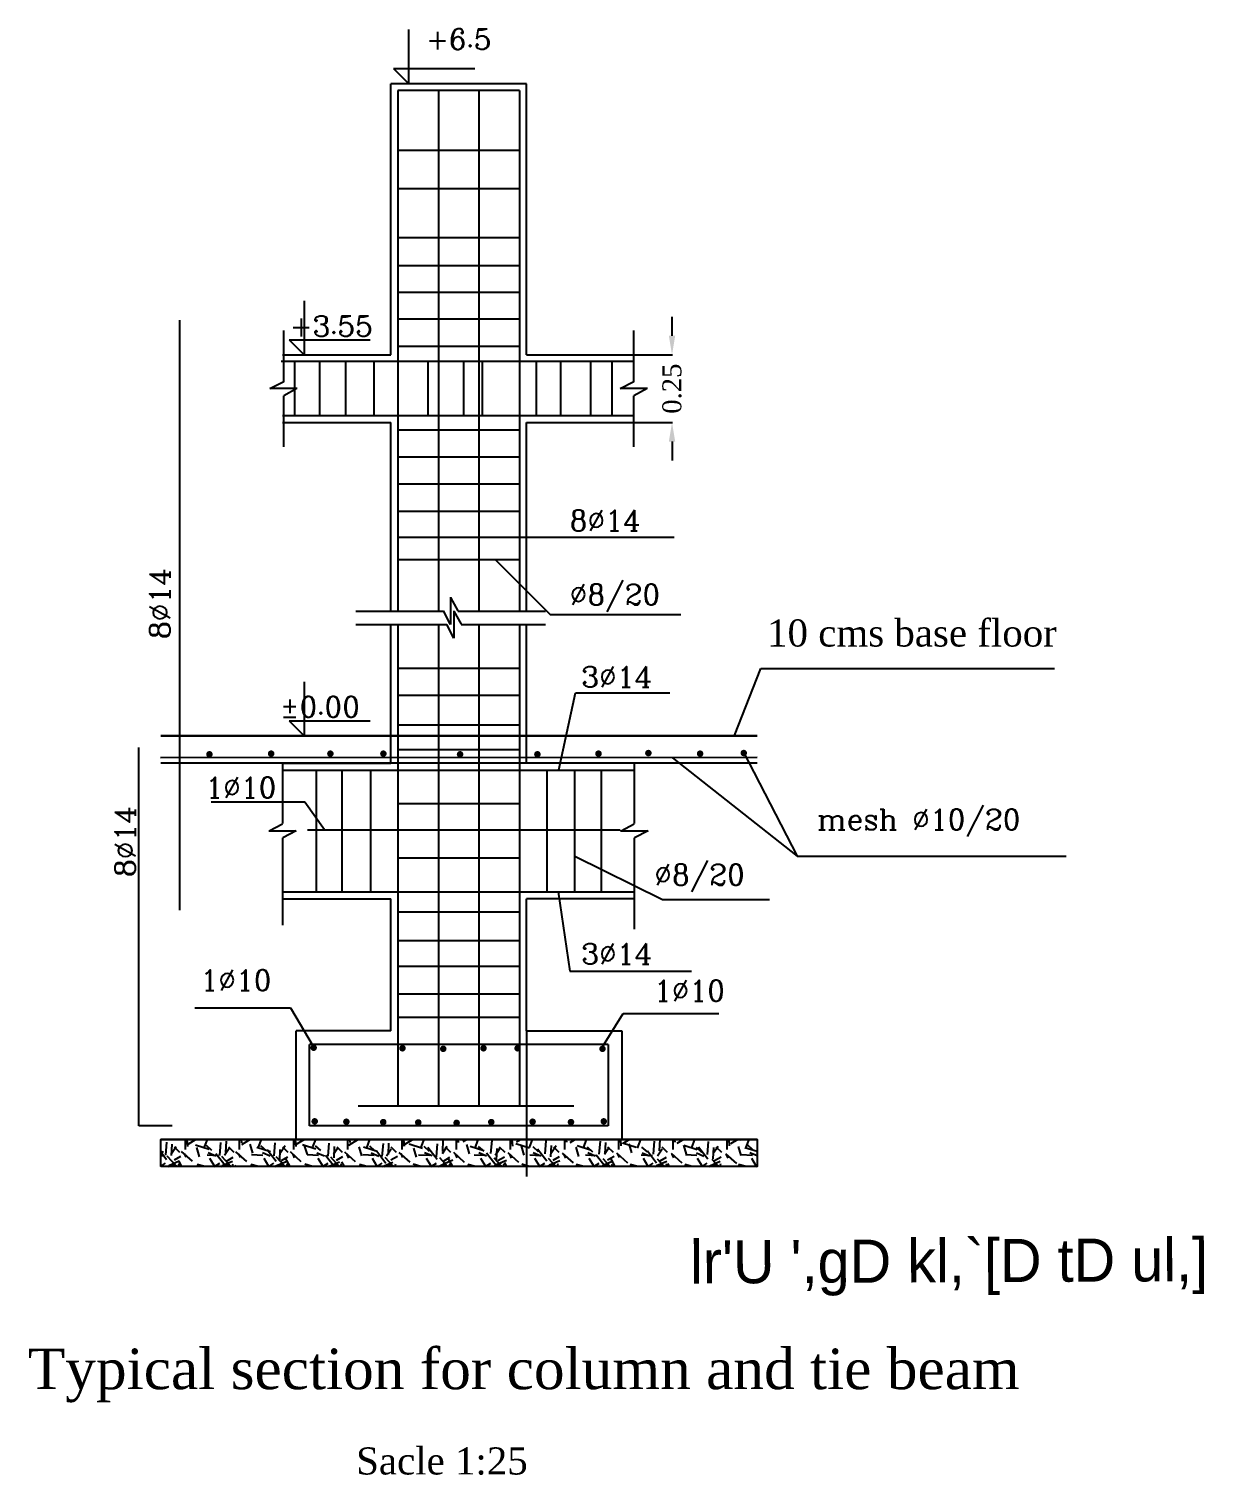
# Model space of a CAD drawing. Extents: x 159757.6 to 159806.1, y 183469.7 to 183536.
# Drawn here: x 159792.48 to 159796.81, y 183494.6 to 183499.94 of the extents above; entities that cross this region are included whole.
import ezdxf

# ---------------------------------------------------------------- set-up
doc = ezdxf.new("R2010")
doc.units = 0
doc.header["$MEASUREMENT"] = 0
doc.header["$PDSIZE"] = 2
doc.linetypes.add('HIDDEN', pattern=[0.375, 0.25, -0.125])
for name, color, linetype in [('04', 1, 'Continuous'), ('DIM6', 180, 'Continuous'), ('DROAD', 4, 'HIDDEN'), ('HACTH', 8, 'Continuous'), ('M1', 3, 'Continuous'), ('WALL', 7, 'Continuous')]:
    doc.layers.add(name, color=color, linetype=linetype)
doc.styles.add('ATT', font='TXT')
doc.styles.add('F1', font='f1.shx')
doc.styles.get("Standard").update_dxf_attribs({"font": 'times.ttf', "height": 0.15})
doc.styles.add('style110', font='times.ttf', dxfattribs={"height": 0.07})
doc.styles.add('style13', font='times.ttf', dxfattribs={"height": 0.06})
doc.styles.add('STYLE2', font='romanc.shx', dxfattribs={"height": 50})
doc.dimstyles.new('Copy of dss', dxfattribs={"dimtxt": 0.18, "dimasz": 0.07, "dimexe": 0.18, "dimexo": 0.0625, "dimgap": 0.09, "dimtad": 0, "dimtoh": 1, "dimrnd": 0.05, "dimzin": 0, "dimdsep": 46, "dimtxsty": 'ATT', "dimcen": 0.09, "dimse1": 1, "dimse2": 1, "dimclrd": 8, "dimclrt": 2, "dimadec": 0, "dimazin": 0, "dimtfac": 1, "dimtofl": 0, "dimtmove": 0, "dimatfit": 3, "dimfxl": 0.18, "dimtolj": 1, "dimtzin": 0, "dimarcsym": 0})

# ---------------------------------------------------------------- blocks, each defined once
blk = doc.blocks.new('*D49')
at = {"layer": 'DEFPOINTS', "color": 0, "linetype": 'Continuous', "transparency": 16777216}
for p in [(159794.7088096033, 183498.7358055642), (159794.8508635261, 183498.7358055642), (159794.7088096033, 183498.4858055642)]:
    blk.add_point(p, dxfattribs=at)
at = {"layer": 'DIM6', "color": 7, "linetype": 'Continuous', "lineweight": -2, "transparency": 16777216}
for p, q in [((159794.8508635261, 183498.8058055642), (159794.8508635261, 183498.8758055642)), ((159794.8508635261, 183498.4158055642), (159794.8508635261, 183498.3458055642))]:
    blk.add_line(p, q, dxfattribs=at)
at = {"layer": 'DIM6', "color": 0, "linetype": 'Continuous', "lineweight": -2, "transparency": 16777216}
for p, q in [((159794.7108096033, 183498.7358055642), (159794.8523635261, 183498.7358055642)), ((159794.7108096033, 183498.4858055642), (159794.8523635261, 183498.4858055642))]:
    blk.add_line(p, q, dxfattribs=at)
at = {"layer": 'DIM6', "color": 7, "linetype": 'Continuous', "transparency": 16777216}
for points in [[(159794.8391968595, 183498.8058055642), (159794.8625301928, 183498.8058055642), (159794.8508635261, 183498.7358055642)], [(159794.8391968595, 183498.4158055642), (159794.8625301928, 183498.4158055642), (159794.8508635261, 183498.4858055642)]]:
    blk.add_solid(points, dxfattribs=at)
at = {"layer": 'DIM6', "color": 7, "linetype": 'Continuous', "transparency": 16777216, "insert": (159794.8508635261, 183498.6108055642), "char_height": 0.07, "attachment_point": 5, "rotation": 90, "style": 'style110'}
blk.add_mtext('\\A1;0.25', dxfattribs=at)

msp = doc.modelspace()

# ---------------------------------------------------------------- hatches: boundary and pattern name
at = {"layer": 'HACTH', "ltscale": 0.05}
h = msp.add_hatch(dxfattribs=at)
h.set_pattern_fill('GRAVEL', color=0, scale=0.2, angle=90, style=0)
h.set_pattern_definition([(318.0128, (195382.3433565166, 150462.2255878304), (1.800000268321449, -1.599999646431632), [0.0269072, -2.6638176]), (274.9697, (195382.3633565166, 150462.2075878304), (-0.1999982614014102, 2.400000210303527), [0.0461736, -4.571185]), (222.5104, (195382.3673565166, 150462.1615878304), (2.20000173477424, 1.999998143669362), [0.03255760000000001, -3.2232064]), (357.2737, (195382.4173565166, 150462.0835878304), (-4.000000058994694, 0.1999992035454383), [0.0420476, -4.162711600000001]), (22.83370000000001, (195382.4593565166, 150462.0815878304), (-2.399999282355555, -1.000001981087428), [0.041231, -4.081874600000001]), (87.27370000000002, (195382.4973565166, 150462.0975878304), (-0.1999992035454386, -4.000000058994694), [0.0420476, -4.162711600000001]), (127.6942, (195382.4993565166, 150462.1395878304), (1.999998081032106, -2.600001469123595), [0.0556058, -5.5049698]), (162.2553, (195382.4653565166, 150462.1835878304), (-4.399999246247837, 1.400002152541082), [0.05249760000000001, -5.197264200000001]), (211.4296, (195382.4153565166, 150462.1995878304), (-2.599999007298514, -1.600001646835273), [0.04219000000000001, -4.176814600000001]), (265.2364, (195382.3793565166, 150462.1775878304), (0.1999983065322523, 2.200000189263917), [0.04816639999999967, -2.360152599999978]), (312.3974, (195382.3753565166, 150462.1295878304), (2.199998416402824, -2.400001470214647), [0.0622896, -6.166675000000001]), (228.8141, (195382.4193565166, 150462.2815878304), (-1.199999462668551, -1.400000589361143), [0.02126019999999999, -2.104768799999999]), (261.4692, (195382.4053565166, 150462.2655878304), (0.4000015820079583, 2.599999656963026), [0.04044739999999969, -4.00430219999996]), (315, (195382.3993565166, 150462.2255878304), (0.2000000618897905, -3.445093227363335e-17), [0.0282842, -0.2545584]), (293.1985999999999, (195382.3753565166, 150462.2115878304), (-0.4000002650529708, 0.999999946133415), [0.0152316, -1.507923]), (21.80139999999999, (195382.3813565166, 150462.1975878304), (-0.600000054602154, -0.1999999821001297), [0.0215406, -1.0554924]), (120.9638, (195382.4013565166, 150462.2055878304), (-0.4000004967081465, 0.5999996044575996), [0.03498579999999968, -1.13120459999999]), (251.5651, (195382.3833565166, 150462.2355878304), (0.1999996806445416, 0.4000000869185925), [0.0252982, -0.6071573999999997]), (106.3895, (195382.3813565166, 150462.0815878304), (-0.599998541963594, 2.000000439682392), [0.03544, -3.508569]), (160.3462, (195382.3713565166, 150462.1155878304), (2.200000427121245, -0.7999990494743493), [0.0297322, -2.9434816]), (23.19859999999998, (195382.3433565166, 150462.2355878304), (-0.999999946133415, -0.4000002650529708), [0.030463, -1.4926916]), (73.61049999999997, (195382.3713565166, 150462.2475878304), (-0.5999985419635948, -2.000000439682391), [0.03543999999999966, -3.508568999999958]), (69.44400000000003, (195382.5053565166, 150462.0815878304), (-0.3999991992843169, -1.000000368908485), [0.034176, -1.6746248]), (24.77509999999999, (195382.5173565166, 150462.1135878304), (-2.200000684367823, -0.9999984378490339), [0.02863559999999967, -2.834928599999978]), (156.8014, (195382.5433565166, 150462.2375878304), (-0.999999946133415, 0.400000265052971), [0.030463, -1.4926916]), (107.354, (195382.5153565166, 150462.2495878304), (0.7999989004518236, -2.600000403819367), [0.0335262, -3.319084799999999]), (159.444, (195382.5433565166, 150462.1395878304), (1.000000368908484, -0.3999991992843174), [0.017088, -1.6917128]), (191.3098999999999, (195382.5433565166, 150462.2255878304), (-0.8000001504461904, -0.199999526432321), [0.01019799999999992, -1.00960579999999]), (255.9638, (195382.5333565166, 150462.2235878304), (0.1999996114722492, 0.600000109197948), [0.041231, -0.78339]), (276.009, (195382.5233565166, 150462.1835878304), (-0.1999998634963682, 1.999999950181208), [0.03821, -3.7827846]), (33.69009999999997, (195382.4193565166, 150462.2055878304), (-0.3999999115542321, -0.2000002669014381), [0.0288444, -0.6922658]), (83.15719999999997, (195382.4433565166, 150462.2215878304), (0.4000015995849525, 3.39999987309571), [0.05035880000000001, -4.9855126]), (150.9454, (195382.4493565166, 150462.2715878304), (1.400000076913937, -0.800000005439856), [0.0205912, -2.0385348]), (180, (195382.4313565166, 150462.2815878304), (-0.2, -0.2), [0.012, -0.188]), (210.2564, (195382.5173565166, 150462.1795878304), (1.400000491170947, 0.7999989773605387), [0.0277848, -2.750704000000001]), (138.0128, (195382.4933565166, 150462.1655878304), (-1.80000026832145, 1.599999646431632), [0.0538144, -2.6369104]), (90, (195382.4533565166, 150462.2015878304), (-0.2, 0.2), [0.052, -0.148]), (55.30480000000001, (195382.4533565166, 150462.2535878304), (-1.400001721918892, -1.999998851797505), [0.0316228, -3.1306548]), (344.0546, (195382.4713565166, 150462.2795878304), (0.8000000253304302, -0.1999999778592763), [0.0291204, -1.4269016]), (297.646, (195382.4993565166, 150462.2715878304), (2.000001542633835, -3.799999161435919), [0.047413, -4.6938948]), (265.4261, (195382.5213565166, 150462.2295878304), (-0.199998960232217, -2.600000111662427), [0.05015979999999935, -4.965814799999958])])
h.paths.add_polyline_path([(159792.963178424, 183495.7401676728), (159792.963178424, 183495.8407242729), (159795.165178424, 183495.8407242729), (159795.165178424, 183495.7401676728)])

# ---------------------------------------------------------------- linework, layer by layer
at = {"color": 0, "ltscale": 0.13}
for p, q in [((159793.838178424, 183499.7108055642), (159793.838178424, 183498.3657682092)), ((159793.988178424, 183499.7108055642), (159793.988178424, 183498.3657682092)), ((159794.138178424, 183499.7108055642), (159794.138178424, 183498.3657682092)), ((159794.288178424, 183499.7108055642), (159794.288178424, 183498.3657682092)), ((159793.838178424, 183499.4892527625), (159793.838178424, 183499.2649878562)), ((159794.288178424, 183499.4892527625), (159793.838178424, 183499.4892527625)), ((159794.288178424, 183499.4892527625), (159794.288178424, 183499.3971393196)), ((159794.288178424, 183499.4885158704), (159794.288178424, 183499.2763401215)), ((159794.288178424, 183499.3486394284), (159793.838178424, 183499.3486394284)), ((159793.838178424, 183499.3004393601), (159793.838178424, 183499.2649878563)), ((159794.288178424, 183499.3004393601), (159794.288178424, 183499.2763401215)), ((159793.838178424, 183499.2827136082), (159793.838178424, 183499.2763401215)), ((159794.288178424, 183499.2827136082), (159794.288178424, 183499.2763401215)), ((159794.288178424, 183499.1678122555), (159793.838178424, 183499.1678122555)), ((159794.288178424, 183499.0644688859), (159793.838178424, 183499.0644688859)), ((159794.288178424, 183498.9657682092), (159793.838178424, 183498.9657682092)), ((159793.0333441538, 183496.6866604224), (159793.0333441538, 183498.8636996105)), ((159794.288178424, 183498.867132642), (159793.838178424, 183498.867132642)), ((159794.288178424, 183498.7657682092), (159793.838178424, 183498.7657682092)), ((159794.7088096033, 183498.7108055642), (159793.4080089875, 183498.7108055642)), ((159793.4577807283, 183498.71076458), (159793.4577807283, 183498.5116686528)), ((159793.5496180413, 183498.71076458), (159793.5496180413, 183498.5116686528)), ((159793.64538874, 183498.71076458), (159793.64538874, 183498.5116686528)), ((159793.7496180413, 183498.71076458), (159793.7496180413, 183498.5116686528)), ((159793.9496180413, 183498.71076458), (159793.9496180413, 183498.5116686528)), ((159794.0809166325, 183498.71076458), (159794.0809166325, 183498.5116686528)), ((159794.1496180413, 183498.71076458), (159794.1496180413, 183498.5116686528)), ((159794.3496180413, 183498.71076458), (159794.3496180413, 183498.5116686528)), ((159794.4385922135, 183498.71076458), (159794.4385922135, 183498.5116686528)), ((159794.5496180413, 183498.71076458), (159794.5496180413, 183498.5116686528)), ((159794.5496180413, 183498.71076458), (159794.5496180413, 183498.5116686528)), ((159794.628996543, 183498.71076458), (159794.628996543, 183498.5116686528)), ((159794.7088096033, 183498.5108055642), (159793.413178424, 183498.5108055642)), ((159793.838178424, 183498.4578816521), (159793.838178424, 183497.7902347812)), ((159794.288178424, 183498.4578816521), (159793.838178424, 183498.4578816521)), ((159793.988178424, 183498.4556574973), (159793.988178424, 183497.7902347812)), ((159794.138178424, 183498.4578816521), (159794.138178424, 183497.7902347812)), ((159794.288178424, 183498.45714476), (159794.288178424, 183497.7902347812)), ((159794.288178424, 183498.3578816521), (159793.838178424, 183498.3578816521)), ((159794.288178424, 183498.2578816521), (159793.838178424, 183498.2578816521)), ((159794.288178424, 183498.1578816521), (159793.838178424, 183498.1578816521)), ((159794.288178424, 183497.9786864311), (159793.838178424, 183497.9786864311)), ((159794.288178424, 183497.9786864311), (159793.838178424, 183497.9786864311)), ((159793.838178424, 183497.7402347812), (159793.838178424, 183497.4786864311)), ((159793.988178424, 183497.7402347812), (159793.988178424, 183497.4786864311)), ((159794.138178424, 183497.7402347812), (159794.138178424, 183497.4786864311)), ((159794.288178424, 183497.7402347812), (159794.288178424, 183497.4786864311)), ((159794.288178424, 183497.5786864311), (159793.838178424, 183497.5786864311)), ((159794.288178424, 183497.4786864311), (159793.838178424, 183497.4786864311)), ((159793.838178424, 183497.4786864311), (159793.838178424, 183495.9621755215)), ((159793.988178424, 183497.4786864311), (159793.988178424, 183495.9670320051)), ((159794.138178424, 183497.4786864311), (159794.138178424, 183495.9670320051)), ((159794.288178424, 183497.4786864311), (159794.288178424, 183495.9646036671)), ((159794.288178424, 183497.369267521), (159793.838178424, 183497.369267521)), ((159792.8820557254, 183495.8907242729), (159792.8820557254, 183497.2861542281)), ((159794.288178424, 183497.2786864311), (159793.838178424, 183497.2786864311)), ((159793.413178424, 183497.2036864311), (159794.713178424, 183497.2036864311)), ((159793.5375111078, 183497.2036864311), (159793.5375111078, 183496.7536864311)), ((159793.6320057255, 183497.2036864311), (159793.6320057255, 183496.7536864311)), ((159793.7375111078, 183497.2036864311), (159793.7375111078, 183496.7536864311)), ((159794.3888457402, 183497.2036864311), (159794.3888457402, 183496.7536864311)), ((159794.491121007, 183497.2036864311), (159794.491121007, 183496.7536864311)), ((159794.5888457402, 183497.2036864311), (159794.5888457402, 183496.7536864311)), ((159794.288178424, 183497.0786864311), (159793.838178424, 183497.0786864311)), ((159794.288178424, 183496.8786864311), (159793.838178424, 183496.8786864311)), ((159793.4136434505, 183496.7536864311), (159794.713178424, 183496.7536864311)), ((159794.288178424, 183496.6786864311), (159793.838178424, 183496.6786864311)), ((159794.288178424, 183496.5730086129), (159793.838178424, 183496.5730086129)), ((159794.288178424, 183496.4786864311), (159793.838178424, 183496.4786864311)), ((159794.288178424, 183496.3767493451), (159793.838178424, 183496.3767493451)), ((159794.288178424, 183496.2907242728), (159793.838178424, 183496.2907242728)), ((159793.513178424, 183495.8907242729), (159793.513178424, 183496.1907242728)), ((159794.615178424, 183496.1907242729), (159793.513178424, 183496.1907242729)), ((159794.615178424, 183496.1907242729), (159793.513178424, 183496.1907242729)), ((159794.615178424, 183496.1907242729), (159794.615178424, 183495.8907242729)), ((159793.6923829961, 183495.9646036671), (159793.838178424, 183495.9646036671)), ((159793.838178424, 183495.9646036671), (159794.288178424, 183495.9646036671)), ((159794.288178424, 183495.9646036671), (159794.488178424, 183495.9646036671)), ((159793.0055525615, 183495.8907242729), (159792.8820557254, 183495.8907242729)), ((159794.615178424, 183495.8907242729), (159793.513178424, 183495.8907242729))]:
    msp.add_line(p, q, dxfattribs=at)
at = {"linetype": 'Continuous'}
msp.add_line((159794.288178424, 183499.7108055642), (159793.838178424, 183499.7108055642), dxfattribs=at)
at = {"layer": '04', "color": 0}
for p, q in [((159793.8793630382, 183499.7358055642), (159793.8793630382, 183499.9358055642)), ((159793.8227944957, 183499.7923741067), (159793.8793630382, 183499.7358055642)), ((159793.8227944957, 183499.7923741067), (159794.1227944957, 183499.7923741067)), ((159793.813178424, 183498.8644776384), (159793.813178424, 183499.7358055642)), ((159794.313178424, 183499.7358055642), (159793.813178424, 183499.7358055642)), ((159794.313178424, 183498.7358055642), (159794.313178424, 183499.7358055642)), ((159793.813178424, 183499.2649878563), (159793.813178424, 183499.3004393601)), ((159794.313178424, 183499.2763401215), (159794.313178424, 183499.3004393601)), ((159793.813178424, 183499.2763401215), (159793.813178424, 183499.2827136082)), ((159793.813178424, 183499.2763401215), (159793.813178424, 183499.2827136082)), ((159794.313178424, 183499.2763401215), (159794.313178424, 183499.2827136082)), ((159794.313178424, 183499.2763401215), (159794.313178424, 183499.2827136082)), ((159793.813178424, 183499.1891956016), (159793.813178424, 183499.2263401215)), ((159794.313178424, 183499.1891956016), (159794.313178424, 183499.2263401215)), ((159793.4936052553, 183498.7348106468), (159793.4936052553, 183498.9348106468)), ((159793.813178424, 183498.7358055642), (159793.813178424, 183498.8644776384)), ((159793.4161119723, 183498.8258055642), (159793.4161119723, 183498.6365772235)), ((159794.7088096033, 183498.8258055642), (159794.7088096033, 183498.6365772235)), ((159793.4370367128, 183498.7913791893), (159793.4936052553, 183498.7348106468)), ((159793.4370367128, 183498.7913791893), (159793.7370367128, 183498.7913791893)), ((159793.413178424, 183498.7358055642), (159793.813178424, 183498.7358055642)), ((159794.313178424, 183498.7358055642), (159794.7088096033, 183498.7358055642)), ((159793.3661119723, 183498.6108055642), (159793.4172754746, 183498.6371769311)), ((159793.4674025432, 183498.6108055642), (159793.3661119723, 183498.6108055642)), ((159793.4661119723, 183498.6108055642), (159793.4172754746, 183498.5843736141)), ((159794.6588096033, 183498.6108055642), (159794.7099731055, 183498.6371769311)), ((159794.7601001742, 183498.6108055642), (159794.6588096033, 183498.6108055642)), ((159794.7588096033, 183498.6108055642), (159794.7099731055, 183498.5843736141)), ((159793.4161119723, 183498.5837438876), (159793.4161119723, 183498.3958055642)), ((159794.7088096033, 183498.5837438876), (159794.7088096033, 183498.3958055642)), ((159793.413178424, 183498.4858055642), (159793.813178424, 183498.4858055642)), ((159793.813178424, 183497.7902347812), (159793.813178424, 183498.4858055642)), ((159793.813178424, 183498.0811416765), (159793.813178424, 183498.4858055642)), ((159794.313178424, 183497.7902347812), (159794.313178424, 183498.4858055642)), ((159794.313178424, 183498.0811416765), (159794.313178424, 183498.4858055642)), ((159794.313178424, 183498.4858055642), (159794.7088096033, 183498.4858055642)), ((159793.8374337593, 183498.0622461186), (159794.8590307554, 183498.0622461186)), ((159794.1997443347, 183497.9788526059), (159794.4014957099, 183497.7771012307)), ((159794.0335819343, 183497.8415253521), (159794.0335819343, 183497.7402347812)), ((159794.0335819343, 183497.8402347812), (159794.0600138844, 183497.7913982835)), ((159793.6835819343, 183497.7902347812), (159794.007810275, 183497.7902347812)), ((159794.0335819343, 183497.7402347812), (159794.0072105674, 183497.7913982835)), ((159794.0454243145, 183497.7915253521), (159794.0454243145, 183497.6902347812)), ((159794.0454243145, 183497.7902347812), (159794.0718562646, 183497.7413982835)), ((159794.0606436108, 183497.7902347812), (159794.3835819343, 183497.7902347812)), ((159794.4014957099, 183497.7771012307), (159794.8827887054, 183497.7771012307)), ((159793.6835819343, 183497.7402347812), (159794.0196526552, 183497.7402347812)), ((159793.813178424, 183497.4786864311), (159793.813178424, 183497.7402347812)), ((159794.0454243145, 183497.6902347812), (159794.0196526552, 183497.7402347812)), ((159794.072485991, 183497.7402347812), (159794.3835819343, 183497.7402347812)), ((159794.313178424, 183497.4786864311), (159794.313178424, 183497.7402347812)), ((159794.313178424, 183497.6277516391), (159794.313178424, 183497.7402347813)), ((159793.4936052553, 183497.3287647202), (159793.4936052553, 183497.5287647202)), ((159793.813178424, 183497.2286864311), (159793.813178424, 183497.4786864311)), ((159794.313178424, 183497.2286864311), (159794.313178424, 183497.4786864311)), ((159793.4370367128, 183497.3853332627), (159793.4936052553, 183497.3287647202)), ((159793.4370367128, 183497.3853332627), (159793.7370367128, 183497.3853332627)), ((159795.165178424, 183497.3292430312), (159792.963178424, 183497.3292430312)), ((159792.963178424, 183497.3292430312), (159795.165178424, 183497.3292430312)), ((159795.1651733686, 183497.2492430306), (159792.9631733686, 183497.2486864305)), ((159795.165178424, 183497.2292430312), (159792.963178424, 183497.2286864311)), ((159793.413178424, 183497.2286864311), (159793.813178424, 183497.2286864311)), ((159793.4136434505, 183497.0057465269), (159793.4136434505, 183497.2288002953)), ((159794.713178424, 183497.2286864311), (159794.313178424, 183497.2286864311)), ((159794.7124888716, 183497.0057465269), (159794.7124888716, 183497.2291286048)), ((159793.3636434505, 183496.9786848504), (159793.4124799483, 183497.0051168005)), ((159794.6624888716, 183496.9786848504), (159794.7113253694, 183497.0051168005)), ((159793.3623528796, 183496.9786848504), (159793.4636434505, 183496.9786848504)), ((159793.4636434505, 183496.9786848504), (159793.4136434505, 183496.9529131911)), ((159793.4136434505, 183496.6316667457), (159793.4136434505, 183496.9529131911)), ((159794.6611983007, 183496.9786848504), (159794.7624888716, 183496.9786848504)), ((159794.7624888716, 183496.9786848504), (159794.7124888716, 183496.9529131911)), ((159794.7124888716, 183496.6168424702), (159794.7124888716, 183496.9529131911)), ((159793.4136434505, 183496.7286864311), (159793.813178424, 183496.7286864311)), ((159793.813178424, 183496.2407242729), (159793.813178424, 183496.7286864311)), ((159794.713178424, 183496.7286864311), (159794.313178424, 183496.7286864311)), ((159794.313178424, 183496.2407242729), (159794.313178424, 183496.7286864311)), ((159793.463178424, 183495.8407242729), (159793.463178424, 183496.2407242729)), ((159793.813178424, 183496.2407242729), (159793.463178424, 183496.2407242729)), ((159794.313178424, 183496.2407242729), (159794.665178424, 183496.2407242729)), ((159794.665178424, 183496.2407242729), (159794.665178424, 183495.8407242729)), ((159792.963178424, 183495.7401676728), (159792.963178424, 183495.8407242729)), ((159795.165178424, 183495.8407242729), (159792.963178424, 183495.8407242729)), ((159795.165178424, 183495.8407242729), (159795.165178424, 183495.7407242729)), ((159795.165178424, 183495.7407242729), (159792.963178424, 183495.7401676728))]:
    msp.add_line(p, q, dxfattribs=at)
msp.add_lwpolyline([(159792.963178424, 183495.7401676728), (159792.963178424, 183495.8407242729), (159795.165178424, 183495.8407242729), (159795.165178424, 183495.7401676728)], close=True, dxfattribs=at)
at = {"layer": 'DEFPOINTS', "color": 0, "linetype": 'ByBlock'}
for p in [(159793.813178424, 183499.7368004816), (159794.313178424, 183499.7368004816), (159793.813178424, 183498.4858055642), (159794.313178424, 183498.4858055642)]:
    msp.add_point(p, dxfattribs=at)
at = {"layer": 'DIM6', "color": 0, "linetype": 'Continuous'}
for p, q in [((159795.0813717211, 183497.3313403847), (159795.17806255, 183497.5782250496)), ((159795.17806255, 183497.5782250496), (159796.2631426458, 183497.5782250496)), ((159794.4331626446, 183497.2039471189), (159794.4948774031, 183497.4888453639)), ((159794.4948774031, 183497.4888453639), (159794.8428102094, 183497.4888453639)), ((159795.1136032124, 183497.2723028338), (159795.3123555703, 183496.8858741444)), ((159794.852991449, 183497.2491641203), (159795.3123555703, 183496.8858741444)), ((159793.4950924833, 183497.0845411346), (159793.1502013122, 183497.0845411346)), ((159793.5674757452, 183496.9824396025), (159793.4950924833, 183497.0845411346)), ((159793.5046912204, 183496.9828050986), (159794.6598783635, 183496.9828050986)), ((159794.4920635717, 183496.8853229207), (159794.8159840446, 183496.7254511557)), ((159795.3123555703, 183496.8858741444), (159796.30611736, 183496.8858741444)), ((159794.4306440468, 183496.7536864311), (159794.4734674993, 183496.4619950171)), ((159794.8159840446, 183496.7254511557), (159795.2101537141, 183496.7254511557)), ((159794.4734674993, 183496.4619950171), (159794.9231009936, 183496.4619950171)), ((159793.0891444508, 183496.326387028), (159793.4422802938, 183496.326387028)), ((159793.4422802938, 183496.326387028), (159793.5266114046, 183496.1842011024)), ((159794.5912912226, 183496.1789351777), (159794.6703518668, 183496.3053223361)), ((159794.6703518668, 183496.3053223361), (159795.0234877098, 183496.3053223361)), ((159794.313178424, 183496.2407242729), (159794.313178424, 183495.704244148))]:
    msp.add_line(p, q, dxfattribs=at)
at = {"layer": 'WALL', "color": 0, "ltscale": 0.13, "const_width": 0.012}
for points in [[(159793.1431360766, 183497.2556793206, 1), (159793.1431360766, 183497.2676793206, 1)], [(159793.3710053934, 183497.2579785691, 1), (159793.3710053934, 183497.2699785691, 1)], [(159793.5896677956, 183497.2579785691, 1), (159793.5896677956, 183497.2699785691, 1)], [(159793.7853147334, 183497.2579785691, 1), (159793.7853147334, 183497.2699785691, 1)], [(159794.0684255385, 183497.2556793206, 1), (159794.0684255385, 183497.2676793206, 1)], [(159794.3538380724, 183497.2556793206, 1), (159794.3538380724, 183497.2676793206, 1)], [(159794.5794056606, 183497.2579785691, 1), (159794.5794056606, 183497.2699785691, 1)], [(159794.7635439549, 183497.2602788109, 1), (159794.7635439549, 183497.2722788109, 1)], [(159794.9545856129, 183497.2579785691, 1), (159794.9545856129, 183497.2699785691, 1)], [(159795.1157047981, 183497.2602788109, 1), (159795.1157047981, 183497.2722788109, 1)], [(159793.5278528035, 183496.1730659898, 1), (159793.5278528035, 183496.1850659898, 1)], [(159793.8557990235, 183496.1710051083, 1), (159793.8557990235, 183496.1830051083, 1)], [(159794.0063645184, 183496.1689442268, 1), (159794.0063645184, 183496.1809442268, 1)], [(159794.1548688453, 183496.1710051083, 1), (159794.1548688453, 183496.1830051083, 1)], [(159794.2806839228, 183496.1710051083, 1), (159794.2806839228, 183496.1830051083, 1)], [(159794.594192855, 183496.1689442268, 1), (159794.594192855, 183496.1809442268, 1)], [(159793.5318129431, 183495.9012938219, 1), (159793.5318129431, 183495.9132938219, 1)], [(159793.6486926479, 183495.899920232, 1), (159793.6486926479, 183495.911920232, 1)], [(159793.7848190325, 183495.8985456488, 1), (159793.7848190325, 183495.9105456488, 1)], [(159793.9140730348, 183495.8971720589, 1), (159793.9140730348, 183495.9091720589, 1)], [(159794.0556995122, 183495.895798469, 1), (159794.0556995122, 183495.907798469, 1)], [(159794.1835794024, 183495.8985456489, 1), (159794.1835794024, 183495.9105456489, 1)], [(159794.3362078877, 183495.899920232, 1), (159794.3362078877, 183495.911920232, 1)], [(159794.4778361875, 183495.8985456489, 1), (159794.4778361875, 183495.9105456489, 1)], [(159794.5988382282, 183495.9012938219, 1), (159794.5988382282, 183495.9132938219, 1)]]:
    msp.add_lwpolyline(points, format="xyb", close=True, dxfattribs=at)

# ---------------------------------------------------------------- texts
at = {"layer": 'DIM6', "color": 0, "linetype": 'Continuous'}
for s, height, p in [('10 cms base floor', 0.1, (159795.2017486685, 183497.6593115496)), ('Typical section for column and tie beam', 0.15, (159792.4727084722, 183494.9192084919))]:
    msp.add_text(s, height=height, dxfattribs=at).set_placement(p)
at = {"layer": 'DIM6', "color": 7, "linetype": 'Continuous', "style": 'style13'}
msp.add_text('Sacle 1:25', height=0.1, dxfattribs=at).set_placement((159793.6847665914, 183494.604335639))
at = {"layer": 'DROAD', "color": 0, "linetype": 'ByBlock', "style": 'F1'}
msp.add_text("lr'U ',gD kl,`[D tD ul,]", height=0.1589952, rotation=0.2745693749414963, dxfattribs=at).set_placement((159794.9177139642, 183495.3088029701))
at = {"layer": 'M1', "color": 0, "linetype": 'ByBlock', "style": 'STYLE2'}
for s, p in [('+6.5', (159793.9419950146, 183499.861689988)), ('+3.55', (159793.4387763945, 183498.803592611)), ('8%%C14', (159794.4729618625, 183498.0865460006)), ('%%C8/20', (159794.4729618625, 183497.8127043635)), ('3%%C14', (159794.5157834925, 183497.5089419977)), ('%%p0.00', (159793.4037595896, 183497.3984782125)), ('1%%c10', (159793.1282495604, 183497.1010093787)), ('mesh %%C10/20', (159795.3868028212, 183496.9832814985)), ('%%C8/20', (159794.7851750471, 183496.7793336856)), ('3%%C14', (159794.5157834925, 183496.4874400109)), ('1%%c10', (159793.1102263173, 183496.3895811038)), ('1%%c10', (159794.784116453, 183496.3513768929))]:
    msp.add_text(s, height=0.07644000000000001, dxfattribs=at).set_placement(p)
for p in [(159792.9987822308, 183497.6867503112), (159792.8705680992, 183496.8087391627)]:
    msp.add_text('8%%C14', height=0.07644000000000001, rotation=90, dxfattribs=at).set_placement(p)

# ---------------------------------------------------------------- dimensions: what is measured, and where the dimension line sits
at = {"layer": 'DIM6', "color": 7, "linetype": 'Continuous'}
dim = msp.add_aligned_dim(p1=(159794.7088096033, 183498.4858055642), p2=(159794.7088096033, 183498.7358055642), distance=-0.14205392281292006, dimstyle='Copy of dss', override={"dimtxt": 0.05, "dimexe": 0.0015, "dimexo": 0.002, "dimgap": 0, "dimtoh": 0, "dimtxsty": 'style110', "dimse1": 0, "dimse2": 0, "dimclrd": 7, "dimclrt": 7, "dimfxl": 0}, dxfattribs=at)
dim.commit()
dim.dimension.update_dxf_attribs({"geometry": '*D49', "text_midpoint": (159794.8508635261, 183498.6108055642)})

doc.saveas('drawing.dxf')
